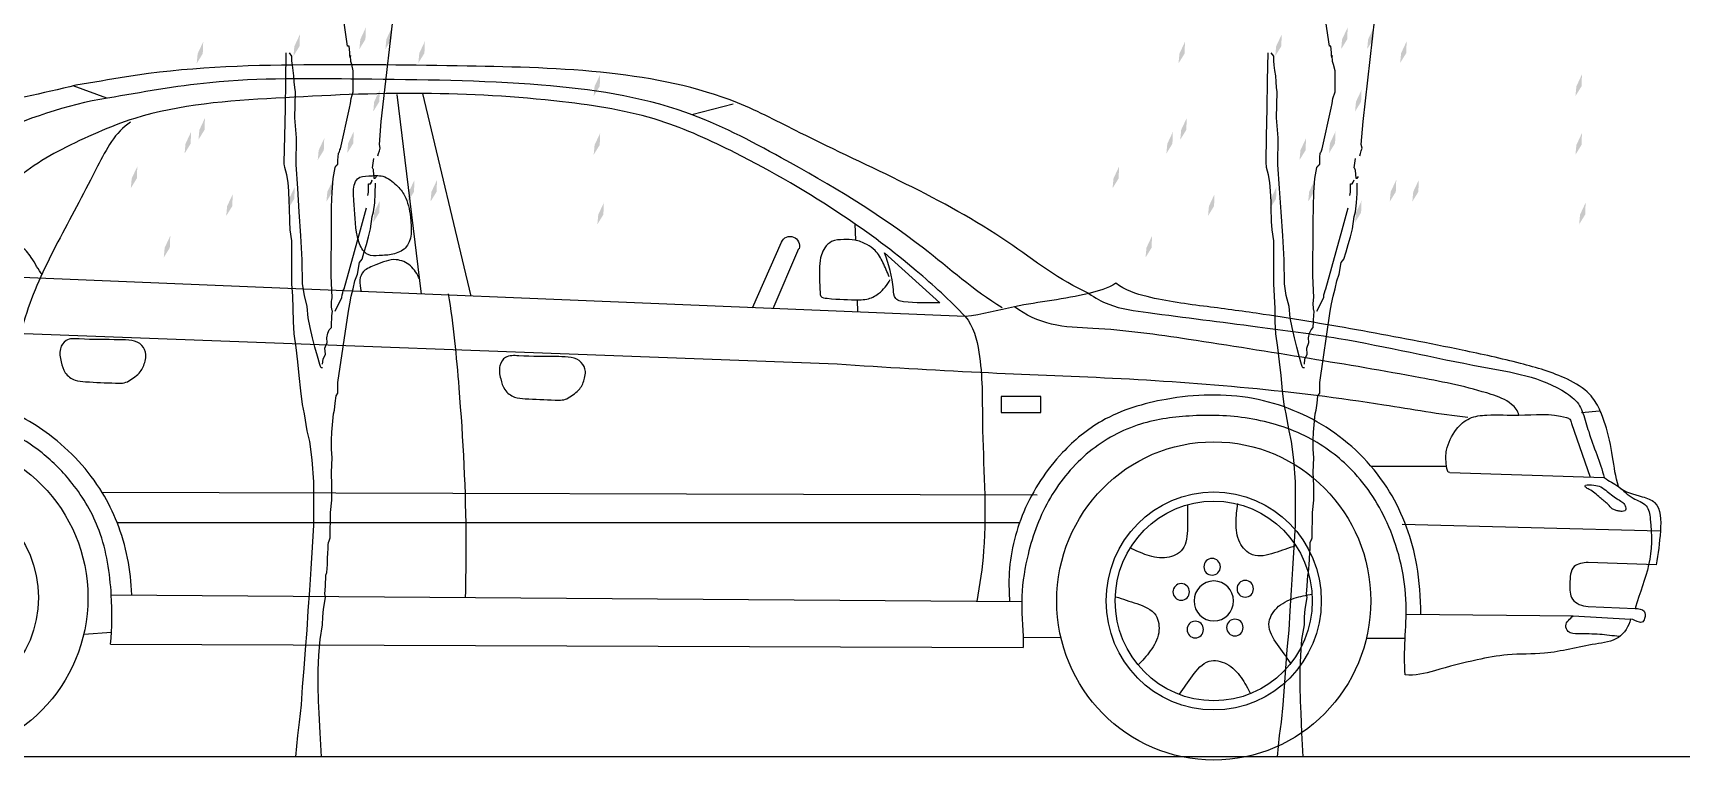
# Model space of a CAD drawing. Header units: inches. Extents: x 2 to 188, y -54 to 24.
# Drawn here: x 19.772 to 22.76, y 20.002 to 21.321 of the extents above; entities that cross this region are included whole.
import ezdxf

# ---------------------------------------------------------------- set-up
doc = ezdxf.new("R2010")
doc.units = ezdxf.units.IN
doc.header["$MEASUREMENT"] = 0
doc.layers.add('artefactos', color=9, linetype='Continuous')
doc.layers.add('SAGTA Autos', color=7, linetype='Continuous')

# ---------------------------------------------------------------- blocks, each defined once
blk = doc.blocks.new('A$C79850DA7')
at = {"layer": 'artefactos', "color": 8, "linetype": 'Continuous', "transparency": 33554636}
for p, q in [((2.4668, 3.9384), (2.3852, 4.5013)), ((2.6536, 3.5206), (2.7529, 4.3918)), ((2.471, 3.9384), (2.4668, 3.9384)), ((2.4753, 3.9384), (2.471, 3.9384)), ((2.4786, 3.9027), (2.4753, 3.9384)), ((2.1246, 3.7471), (2.1271, 3.9002)), ((2.1585, 3.8821), (2.145, 3.9002)), ((2.1585, 3.8569), (2.1585, 3.8821)), ((2.1611, 3.8314), (2.1585, 3.8569)), ((2.4794, 3.8874), (2.4786, 3.9027)), ((2.4803, 3.8747), (2.4794, 3.8874)), ((2.4828, 3.8849), (2.4803, 3.8747)), ((2.4846, 3.8518), (2.4828, 3.8849)), ((2.4897, 3.8365), (2.4846, 3.8518)), ((2.4982, 3.8008), (2.4897, 3.8365)), ((2.1228, 3.5919), (2.1246, 3.7471)), ((2.1653, 3.8034), (2.1611, 3.8314)), ((2.1695, 3.7728), (2.1653, 3.8034)), ((2.1713, 3.7397), (2.1695, 3.7728)), ((2.4982, 3.7677), (2.4982, 3.8008)), ((2.4982, 3.7371), (2.4982, 3.7677)), ((2.1747, 3.7091), (2.1713, 3.7397)), ((2.1738, 3.541), (2.1781, 3.6836)), ((2.1781, 3.6836), (2.1747, 3.7091)), ((2.4863, 3.648), (2.4982, 3.6836)), ((2.4982, 3.7063), (2.4982, 3.7371)), ((2.4982, 3.6836), (2.4982, 3.7063)), ((2.1186, 3.4391), (2.1228, 3.5919)), ((2.4269, 3.3678), (2.477, 3.5945)), ((2.477, 3.5945), (2.4828, 3.62)), ((2.4828, 3.62), (2.4863, 3.648)), ((2.1832, 3.4289), (2.1738, 3.541)), ((2.6434, 3.3933), (2.6536, 3.5206)), ((2.1161, 3.2937), (2.1186, 3.4391)), ((2.1822, 3.2812), (2.1832, 3.4289)), ((2.6476, 3.3729), (2.6434, 3.3933)), ((2.1161, 3.2888), (2.1161, 3.2937)), ((2.1161, 3.2837), (2.1161, 3.2888)), ((2.4133, 3.3066), (2.4141, 3.3242)), ((2.4133, 3.2937), (2.4133, 3.3066)), ((2.4133, 3.2837), (2.4133, 3.2937)), ((2.4141, 3.3242), (2.4166, 3.3423)), ((2.4166, 3.3423), (2.4175, 3.3474)), ((2.4175, 3.3474), (2.4218, 3.3525)), ((2.4218, 3.3525), (2.4243, 3.3624)), ((2.4243, 3.3624), (2.4269, 3.3678)), ((2.6044, 3.2633), (2.612, 3.3143)), ((2.6349, 3.3296), (2.6383, 3.3423)), ((2.6383, 3.3423), (2.6434, 3.3576)), ((2.6434, 3.3576), (2.6476, 3.3729)), ((2.1178, 3.2761), (2.1161, 3.2837)), ((2.1186, 3.2659), (2.1178, 3.2761)), ((2.1304, 3.2251), (2.1186, 3.2659)), ((2.1373, 3.1818), (2.1304, 3.2251)), ((2.1907, 3.1487), (2.1822, 3.2812)), ((2.381, 3.1283), (2.3861, 3.2045)), ((2.3861, 3.2045), (2.398, 3.2659)), ((2.398, 3.2659), (2.3997, 3.2707)), ((2.3997, 3.2707), (2.4022, 3.271)), ((2.4022, 3.271), (2.4039, 3.2761)), ((2.4039, 3.2761), (2.4133, 3.2837)), ((2.5984, 3.1844), (2.6035, 3.1969)), ((2.6069, 3.2605), (2.6044, 3.2633)), ((2.6086, 3.2557), (2.6069, 3.2605)), ((2.6103, 3.2532), (2.6086, 3.2557)), ((2.6111, 3.2506), (2.6103, 3.2532)), ((2.6145, 3.2048), (2.6111, 3.2506)), ((2.6145, 3.2048), (2.6145, 3.2048)), ((2.6154, 3.2048), (2.6145, 3.2048)), ((2.6171, 3.2045), (2.6154, 3.2048)), ((2.6171, 3.2045), (2.6171, 3.2045)), ((2.6179, 3.2045), (2.6171, 3.2045)), ((2.6171, 3.2045), (2.6171, 3.2045)), ((2.6196, 3.2045), (2.6179, 3.2045)), ((2.6255, 3.2149), (2.6196, 3.2045)), ((2.6196, 3.2045), (2.6196, 3.2045)), ((2.1416, 3.1332), (2.1373, 3.1818)), ((2.144, 3.0774), (2.1416, 3.1332)), ((2.1993, 3.0188), (2.1907, 3.1487)), ((2.3785, 3.0468), (2.381, 3.1283)), ((2.5798, 3.1105), (2.5831, 3.1281)), ((2.5831, 3.1742), (2.5933, 3.1742)), ((2.5831, 3.1436), (2.5831, 3.1742)), ((2.5831, 3.1281), (2.5831, 3.1436)), ((2.5933, 3.1742), (2.5984, 3.1844)), ((2.6171, 3.0697), (2.6204, 3.1207)), ((2.6204, 3.1207), (2.6213, 3.179)), ((2.145, 3.0443), (2.144, 3.0774)), ((2.1467, 2.9653), (2.145, 3.0443)), ((2.2086, 2.8863), (2.1993, 3.0188)), ((2.3768, 2.9625), (2.3785, 3.0468)), ((2.5382, 2.9195), (2.5712, 3.0415)), ((2.6035, 2.9933), (2.6111, 3.0188)), ((2.6111, 3.0188), (2.6171, 3.0697)), ((2.1492, 2.9195), (2.1467, 2.9653)), ((2.3776, 2.8558), (2.3768, 2.9625)), ((2.5831, 2.8812), (2.5941, 2.9246)), ((2.5941, 2.9246), (2.6035, 2.9933)), ((2.1585, 2.8583), (2.1492, 2.9195)), ((2.1585, 2.7997), (2.1585, 2.8583)), ((2.2162, 2.7539), (2.2086, 2.8863)), ((2.3759, 2.7513), (2.3776, 2.8558)), ((2.4472, 2.5934), (2.5382, 2.9195)), ((2.5593, 2.7972), (2.5712, 2.8379)), ((2.5712, 2.8379), (2.5831, 2.8812)), ((2.1585, 2.7386), (2.1585, 2.7997)), ((2.1585, 2.6775), (2.1585, 2.7386)), ((2.218, 2.6212), (2.2162, 2.7539)), ((2.3759, 2.6647), (2.3759, 2.7513)), ((2.5211, 2.6749), (2.533, 2.7386)), ((2.533, 2.7386), (2.5466, 2.7564)), ((2.5466, 2.7564), (2.5593, 2.7972)), ((2.1585, 2.6212), (2.1585, 2.6775)), ((2.381, 2.545), (2.3759, 2.6647)), ((2.5076, 2.6367), (2.5211, 2.6749)), ((2.1636, 2.5526), (2.1585, 2.6212)), ((2.2281, 2.5552), (2.218, 2.6212)), ((2.2434, 2.4941), (2.2281, 2.5552)), ((2.4353, 2.545), (2.437, 2.5603)), ((2.437, 2.5603), (2.4396, 2.5705)), ((2.4396, 2.5705), (2.443, 2.583)), ((2.443, 2.583), (2.4472, 2.5934)), ((2.4871, 2.5526), (2.4982, 2.5934)), ((2.4982, 2.5934), (2.5076, 2.6367)), ((2.1662, 2.4839), (2.1636, 2.5526)), ((2.167, 2.4125), (2.1662, 2.4839)), ((2.2493, 2.4329), (2.2434, 2.4941)), ((2.3768, 2.5042), (2.3776, 2.5144)), ((2.3785, 2.4915), (2.3768, 2.5042)), ((2.3776, 2.5144), (2.3785, 2.5246)), ((2.3785, 2.5246), (2.3793, 2.5323)), ((2.3793, 2.4813), (2.3785, 2.4915)), ((2.3793, 2.5323), (2.381, 2.545)), ((2.381, 2.4737), (2.3793, 2.4813)), ((2.3802, 2.4431), (2.3827, 2.4683)), ((2.3827, 2.4683), (2.381, 2.4737)), ((2.398, 2.4683), (2.4353, 2.545)), ((2.4133, 2.0738), (2.4719, 2.4683)), ((2.4719, 2.4683), (2.4794, 2.5093)), ((2.4794, 2.5093), (2.4871, 2.5526)), ((2.1704, 2.3435), (2.167, 2.4125)), ((2.2604, 2.3792), (2.2493, 2.4329)), ((2.2732, 2.3208), (2.2604, 2.3792)), ((2.3657, 2.3664), (2.3768, 2.3792)), ((2.3768, 2.3792), (2.3785, 2.41)), ((2.3785, 2.41), (2.3793, 2.4202)), ((2.3793, 2.4202), (2.3802, 2.4431)), ((2.1822, 2.2673), (2.1704, 2.3435)), ((2.2859, 2.2699), (2.2732, 2.3208)), ((2.3411, 2.2645), (2.353, 2.2951)), ((2.3513, 2.3208), (2.3572, 2.3463)), ((2.353, 2.2951), (2.3513, 2.3208)), ((2.3572, 2.3463), (2.3657, 2.3664)), ((2.1908, 2.1884), (2.1822, 2.2673)), ((2.2995, 2.219), (2.2859, 2.2699)), ((2.3131, 2.1731), (2.2995, 2.219)), ((2.3284, 2.1756), (2.3318, 2.2037)), ((2.3318, 2.2037), (2.3445, 2.2317)), ((2.3445, 2.2317), (2.3411, 2.2645)), ((2.1993, 2.1117), (2.1908, 2.1884)), ((2.2078, 2.0279), (2.1993, 2.1117)), ((2.3165, 2.1629), (2.3131, 2.1731)), ((2.3199, 2.1553), (2.3165, 2.1629)), ((2.3199, 2.1553), (2.3199, 2.1553)), ((2.3284, 2.1553), (2.3199, 2.1553)), ((2.2171, 1.9515), (2.2078, 2.0279)), ((2.4031, 1.9999), (2.4133, 2.0152)), ((2.4133, 2.0661), (2.4133, 2.0738)), ((2.4133, 2.061), (2.4133, 2.0661)), ((2.4133, 2.0534), (2.4133, 2.061)), ((2.4133, 2.0483), (2.4133, 2.0534)), ((2.4133, 2.0355), (2.4133, 2.0483)), ((2.4133, 2.0279), (2.4133, 2.0355)), ((2.4133, 2.0152), (2.4133, 2.0279)), ((2.2282, 1.9005), (2.2171, 1.9515)), ((2.3886, 1.9005), (2.3937, 1.9209)), ((2.3937, 1.9209), (2.3988, 1.9591)), ((2.3988, 1.9591), (2.4031, 1.9999)), ((2.2434, 1.8063), (2.2282, 1.9005)), ((2.3793, 1.7986), (2.3827, 1.8394)), ((2.3827, 1.8394), (2.3886, 1.9005)), ((2.257, 1.7477), (2.2434, 1.8063)), ((2.2706, 1.6458), (2.257, 1.7477)), ((2.3768, 1.7551), (2.3793, 1.7986)), ((2.3776, 1.7044), (2.3768, 1.7551)), ((2.279, 1.5235), (2.2706, 1.6458)), ((2.381, 1.656), (2.3776, 1.7044)), ((2.3776, 1.577), (2.381, 1.656)), ((2.3802, 1.5004), (2.3776, 1.577)), ((2.28, 1.4038), (2.279, 1.5235)), ((2.3802, 1.4216), (2.3802, 1.5004)), ((2.279, 1.2841), (2.28, 1.4038)), ((2.3725, 1.3529), (2.3802, 1.4216)), ((2.2723, 1.1618), (2.279, 1.2841)), ((2.3708, 1.2128), (2.3725, 1.3529)), ((2.3598, 1.1746), (2.3606, 1.1873)), ((2.3606, 1.1873), (2.364, 1.1972)), ((2.364, 1.1972), (2.3674, 1.2026)), ((2.3674, 1.2026), (2.3708, 1.2128)), ((2.2647, 1.0421), (2.2723, 1.1618)), ((2.3564, 1.093), (2.3581, 1.1363)), ((2.3581, 1.1363), (2.3598, 1.1465)), ((2.3598, 1.1465), (2.3598, 1.1746)), ((2.257, 0.9224), (2.2647, 1.0421)), ((2.3444, 0.945), (2.347, 1.0064)), ((2.347, 1.0064), (2.3513, 1.0217)), ((2.3513, 1.0217), (2.3555, 1.0648)), ((2.3555, 1.0648), (2.3564, 1.093)), ((2.2493, 0.8077), (2.257, 0.9224)), ((2.3402, 0.902), (2.3444, 0.945)), ((2.3326, 0.8179), (2.3445, 0.8816)), ((2.3445, 0.8816), (2.3402, 0.902)), ((2.2434, 0.7008), (2.2493, 0.8077)), ((2.3148, 0.6496), (2.3284, 0.7313)), ((2.3284, 0.7313), (2.3292, 0.7746)), ((2.3292, 0.7746), (2.3326, 0.8179)), ((2.2333, 0.5938), (2.2434, 0.7008)), ((2.308, 0.5632), (2.3148, 0.6496)), ((2.2265, 0.4893), (2.2333, 0.5938)), ((2.3046, 0.4791), (2.308, 0.5632)), ((2.218, 0.3874), (2.2265, 0.4893)), ((2.3046, 0.3925), (2.3046, 0.4791)), ((2.2111, 0.2881), (2.218, 0.3874)), ((2.3063, 0.3082), (2.3046, 0.3925)), ((2.201, 0.191), (2.2111, 0.2881)), ((2.3097, 0.2422), (2.3063, 0.3082)), ((2.1908, 0.1174), (2.201, 0.191)), ((2.3147, 0.1327), (2.3097, 0.2422)), ((2.1798, 0), (2.1908, 0.1174)), ((2.3226, 0), (2.3147, 0.1327))]:
    blk.add_line(p, q, dxfattribs=at)
at = {"layer": 'artefactos', "color": 8, "transparency": 33554636}
for points in [[(2.5681, 4.0412), (2.5373, 3.9755), (2.5656, 3.9755), (2.532, 3.9209)], [(2.7122, 4.0412), (2.6814, 3.9755), (2.7097, 3.9755), (2.6761, 3.9209)], [(1.6675, 3.962), (1.6367, 3.8962), (1.665, 3.8962), (1.6314, 3.8416)], [(2.203, 4.0028), (2.1722, 3.937), (2.2006, 3.937), (2.167, 3.8825)], [(2.8947, 3.9644), (2.8639, 3.8986), (2.8922, 3.8986), (2.8586, 3.8441)], [(3.8653, 3.781), (3.8345, 3.7152), (3.8628, 3.7152), (3.8292, 3.6606)], [(2.6449, 3.6955), (2.6141, 3.6298), (2.6425, 3.6298), (2.6089, 3.5752)], [(1.6771, 3.5394), (1.6463, 3.4737), (1.6747, 3.4737), (1.6411, 3.4191)], [(1.6003, 3.4626), (1.5695, 3.3969), (1.5978, 3.3969), (1.5642, 3.3423)], [(2.3375, 3.4267), (2.3067, 3.3609), (2.3351, 3.3609), (2.3015, 3.3063)], [(2.5008, 3.4651), (2.47, 3.3993), (2.4984, 3.3993), (2.4648, 3.3447)], [(3.8653, 3.456), (3.8345, 3.3902), (3.8628, 3.3902), (3.8292, 3.3356)], [(1.3025, 3.2706), (1.2717, 3.2048), (1.3, 3.2048), (1.2664, 3.1502)], [(2.3855, 3.1962), (2.3547, 3.1304), (2.3831, 3.1304), (2.3495, 3.0759)], [(2.837, 3.1962), (2.8062, 3.1304), (2.8346, 3.1304), (2.801, 3.0759)], [(2.9619, 3.1962), (2.9311, 3.1304), (2.9595, 3.1304), (2.9259, 3.0759)], [(1.8308, 3.1169), (1.8, 3.0512), (1.8284, 3.0512), (1.7948, 2.9966)], [(2.1742, 3.1578), (2.1434, 3.092), (2.1718, 3.092), (2.1382, 3.0375)], [(2.6449, 3.081), (2.6141, 3.0152), (2.6425, 3.0152), (2.6089, 2.9606)], [(3.8856, 3.0701), (3.8548, 3.0043), (3.8831, 3.0043), (3.8495, 2.9497)], [(1.485, 2.8865), (1.4542, 2.8207), (1.4825, 2.8207), (1.4489, 2.7661)]]:
    blk.add_solid(points, dxfattribs=at)
blk = doc.blocks.new('audi a4 lateral')
at = {"layer": 'SAGTA Autos', "color": 8}
for p, q in [((1.6094, 1.3573), (1.5117, 0.9447)), ((1.662, 1.3549), (1.6126, 0.9489)), ((2.2519, 1.3477), (2.3203, 1.3729)), ((0.9779, 1.3357), (1.0616, 1.3139)), ((0.73, 1.0918), (0.7291, 1.0583)), ((0.8965, 0.9193), (0.8438, 1.0414)), ((0.9384, 0.921), (0.8793, 1.0547)), ((0.6698, 1.0331), (0.5574, 0.9307)), ((0.5056, 0.9031), (2.6417, 0.9914)), ((0.7255, 0.9373), (0.7248, 0.9122)), ((0.7659, 0.8059), (2.796, 0.8817)), ((0.3518, 0.7078), (0.3518, 0.7405)), ((0.3518, 0.7405), (0.4323, 0.7405)), ((0.4323, 0.7405), (0.4323, 0.7078)), ((-0.7849, 0.7107), (-0.7481, 0.7073)), ((0.4323, 0.7078), (0.3518, 0.7078)), ((-0.7279, 0.6855), (-0.7659, 0.5759)), ((-0.4802, 0.5852), (-0.7946, 0.575)), ((-0.3197, 0.5987), (-0.4735, 0.5987)), ((0.359, 0.5396), (2.2612, 0.5446)), ((-0.3832, 0.4801), (-0.9083, 0.4665)), ((2.2311, 0.4836), (0.394, 0.4836)), ((-0.9003, 0.3972), (-0.7615, 0.4023)), ((0.3907, 0.3224), (2.2429, 0.3359)), ((-0.7615, 0.3125), (-0.8574, 0.3089)), ((-0.731, 0.2937), (-0.8481, 0.2869)), ((-0.3913, 0.2969), (-0.731, 0.2937)), ((-0.3105, 0.2479), (-0.3894, 0.2479)), ((0.3108, 0.2493), (0.3877, 0.2486)), ((2.2445, 0.2359), (0.3874, 0.2289)), ((2.2425, 0.2594), (2.299, 0.256))]:
    blk.add_line(p, q, dxfattribs=at)
for centre, major_axis, start_param, end_param in [((0.8618, 1.0469), (0, 0.0193), -1.160993, 1.882563), ((0, 0.324), (0, 0.324), -1.570796, 4.712389), ((2.6098, 0.3308), (0, 0.324), -1.570796, 4.712389), ((0, 0.324), (0, 0.222), 4.712389, 10.995574), ((2.6098, 0.3308), (0, 0.222), 4.712389, 10.995574), ((0, 0.324), (0, 0.2034), -1.570796, 4.712389), ((0.0033, 0.3935), (0, 0.017), 4.712389, 10.995574), ((-0.0641, 0.3487), (0, 0.017), 4.712389, 10.995574), ((0, 0.324), (0, 0.0407), 4.712389, 10.995574), ((0.0662, 0.3423), (0, 0.017), 4.712389, 10.995574), ((-0.043, 0.2698), (0, 0.017), 4.712389, 10.995574), ((0.0376, 0.2658), (0, 0.017), 4.712389, 10.995574)]:
    blk.add_ellipse(centre, major_axis=major_axis, ratio=0.985724, start_param=start_param, end_param=end_param, dxfattribs=at)
for points, knots in [([(0.2539, 0.9501), (0.3134, 0.976), (0.4907, 1.1199), (0.7425, 1.2236), (1.0045, 1.3624), (1.2367, 1.4073), (1.5327, 1.4137), (1.8605, 1.4181), (2.1278, 1.4091), (2.2804, 1.379), (2.3148, 1.3743)], [0, 0, 0, 0, 0.194149, 0.671049, 0.81115, 1.078546, 1.368237, 1.700625, 2.062487, 2.16666, 2.16666, 2.16666, 2.16666]), ([(0.4306, 0.9211), (0.4877, 0.9558), (0.6236, 1.0785), (0.8413, 1.2076), (1.0958, 1.3417), (1.3916, 1.3837), (1.7149, 1.3855), (2.0112, 1.3904), (2.1812, 1.3596), (2.2503, 1.3476)], [0, 0, 0, 0, 0.199834, 0.541412, 0.755316, 1.054523, 1.422963, 1.729122, 1.939463, 1.939463, 1.939463, 1.939463]), ([(0.5056, 0.9031), (0.5369, 0.9361), (0.616, 1.009), (0.7704, 1.1242), (0.9456, 1.2255), (1.1354, 1.3133), (1.3523, 1.3475), (1.6142, 1.3623), (1.9044, 1.349), (2.1575, 1.3315), (2.2956, 1.2677), (2.3435, 1.2434)], [0, 0, 0, 0, 0.135408, 0.319946, 0.573768, 0.739841, 0.941959, 1.227004, 1.526058, 1.815863, 1.976602, 1.976602, 1.976602, 1.976602]), ([(2.2503, 1.3476), (2.3348, 1.3353), (2.4677, 1.2828), (2.6341, 1.2195), (2.7382, 1.1449), (2.8219, 1.0981), (2.8937, 1.047), (2.9813, 1.0176), (3.1241, 1.0233), (3.2597, 1.0143), (3.3571, 1.0159), (3.3799, 1.0155), (3.3808, 1.0155)], [0, 0, 0, 0, 6.575681, 10.86028, 13.616545, 16.340605, 18.21283, 20.346462, 23.293515, 29.122467, 30.77875, 30.849234, 30.849234, 30.849234, 30.849234]), ([(2.3148, 1.3743), (2.3827, 1.3566), (2.5403, 1.3288), (2.7646, 1.2368), (2.9526, 1.146), (3.0575, 1.0889), (3.0911, 1.0713)], [0, 0, 0, 0, 0.2102399, 0.4780442, 0.7218551, 0.8352052, 0.8352052, 0.8352052, 0.8352052]), ([(2.2037, 1.2986), (2.2352, 1.2791), (2.279, 1.1907), (2.3464, 1.0673), (2.4183, 0.9222), (2.4422, 0.8061), (2.457, 0.7334), (2.4454, 0.7052), (2.4306, 0.7021), (2.4237, 0.6976)], [0, 0, 0, 0, 0.1108819, 0.2733562, 0.428379, 0.58366, 0.6267247, 0.6427525, 0.6673656, 0.6673656, 0.6673656, 0.6673656]), ([(2.3435, 1.2434), (2.3879, 1.2213), (2.4926, 1.1425), (2.5939, 1.0571), (2.6417, 0.9914)], [0, 0, 0, 0, 0.1482232, 0.3895153, 0.3895153, 0.3895153, 0.3895153]), ([(1.6461, 1.1494), (1.6501, 1.1574), (1.6634, 1.1723), (1.6882, 1.1924), (1.7166, 1.1889), (1.742, 1.1886), (1.7519, 1.165), (1.7476, 1.1252), (1.7472, 1.0802), (1.7355, 1.0418), (1.7187, 1.0256), (1.6957, 1.0276), (1.6703, 1.0281), (1.6298, 1.045), (1.6323, 1.1015), (1.6393, 1.1359), (1.6461, 1.1494)], [0, 0, 0, 0, 0.0264724, 0.0593557, 0.0883219, 0.1117323, 0.1265242, 0.1568383, 0.2302416, 0.2592809, 0.2729606, 0.295807, 0.3235233, 0.351887, 0.4147338, 0.4596819, 0.4596819, 0.4596819, 0.4596819]), ([(0.66, 0.9838), (0.6644, 0.9936), (0.6721, 1.0123), (0.6857, 1.037), (0.7071, 1.0513), (0.7291, 1.0599), (0.7534, 1.0597), (0.7767, 1.0594), (0.7914, 1.0442), (0.8035, 1.0192), (0.8019, 0.9862), (0.8017, 0.9597), (0.8, 0.9415), (0.7655, 0.9379), (0.7384, 0.937), (0.7018, 0.9376), (0.678, 0.9506), (0.6638, 0.9673), (0.6584, 0.9783)], [0, 0, 0, 0, 0.0317433, 0.0604987, 0.081249, 0.1073256, 0.1297405, 0.154608, 0.1731493, 0.1890097, 0.2366222, 0.2650094, 0.2722877, 0.2855836, 0.3511672, 0.3664957, 0.3931134, 0.4295184, 0.4295184, 0.4295184, 0.4295184]), ([(2.3825, 0.9881), (2.392, 0.9984), (2.4023, 1.0216), (2.422, 1.0439), (2.4432, 1.0562), (2.4736, 1.0484), (2.5042, 1.0429), (2.5318, 1.0298), (2.5397, 1.0136), (2.5355, 0.9996), (2.5317, 0.9916), (2.5291, 0.9867)], [0, 0, 0, 0, 1.068823, 1.888584, 2.250321, 2.872917, 4.154871, 4.723602, 5.134012, 5.382403, 5.802348, 5.802348, 5.802348, 5.802348]), ([(0.5574, 0.9307), (0.5819, 0.9311), (0.6088, 0.9298), (0.6389, 0.934), (0.6505, 0.9406), (0.6529, 0.9796), (0.6607, 1.0092), (0.6698, 1.0331)], [0, 0, 0, 0, 0.07375, 0.0798549, 0.0913708, 0.1100312, 0.1858469, 0.1858469, 0.1858469, 0.1858469]), ([(1.6157, 0.9796), (1.6205, 0.9894), (1.6316, 1.0084), (1.6674, 1.0243), (1.6993, 1.0101), (1.739, 0.9952), (1.7385, 0.9704), (1.7346, 0.9539)], [0, 0, 0, 0, 0.823966, 1.632073, 2.725932, 3.445774, 4.589488, 4.589488, 4.589488, 4.589488]), ([(-0.8232, 0.5567), (-0.8171, 0.5764), (-0.8123, 0.6198), (-0.8009, 0.6729), (-0.7853, 0.7159), (-0.7631, 0.7518), (-0.7062, 0.7848), (-0.6177, 0.8104), (-0.4781, 0.8411), (-0.3036, 0.8741), (-0.1306, 0.904), (0.0164, 0.9239), (0.1176, 0.9361), (0.1808, 0.9566), (0.1991, 0.9707)], [0, 0, 0, 0, 0.061266, 0.128131, 0.160397, 0.196547, 0.250792, 0.351251, 0.472947, 0.678896, 0.88397, 0.999391, 1.123095, 1.19203, 1.19203, 1.19203, 1.19203]), ([(0.2539, 0.9501), (0.2416, 0.941), (0.2035, 0.9201), (0.0858, 0.9049), (-0.0697, 0.8848), (-0.2979, 0.855), (-0.505, 0.805), (-0.6786, 0.7789), (-0.7427, 0.7283), (-0.754, 0.699), (-0.7675, 0.6494), (-0.7859, 0.6068), (-0.7946, 0.575)], [0, 0, 0, 0, 0.045631, 0.127615, 0.351821, 0.51901, 0.81546, 0.995799, 1.032456, 1.048911, 1.08748, 1.18523, 1.18523, 1.18523, 1.18523]), ([(0.1991, 0.9707), (0.2158, 0.9604), (0.2848, 0.9397), (0.3888, 0.9302), (0.4716, 0.9068), (0.5056, 0.9031)], [0, 0, 0, 0, 0.0584136, 0.2119005, 0.314293, 0.314293, 0.314293, 0.314293]), ([(1.5573, 0.9493), (1.547, 0.8859), (1.5309, 0.7172), (1.5197, 0.5105), (1.5219, 0.368), (1.5229, 0.3306)], [0, 0, 0, 0, 4.872633, 12.847753, 15.684022, 15.684022, 15.684022, 15.684022]), ([(-0.621, 0.7022), (-0.6192, 0.711), (-0.6021, 0.7315), (-0.5321, 0.7568), (-0.3939, 0.7844), (-0.1881, 0.8188), (0.0338, 0.8545), (0.2083, 0.8794), (0.3304, 0.8813), (0.3828, 0.9063), (0.4051, 0.923)], [0, 0, 0, 0, 0.026421, 0.072783, 0.220421, 0.449411, 0.698205, 0.894498, 0.978523, 1.061546, 1.061546, 1.061546, 1.061546]), ([(0.5056, 0.9031), (0.4889, 0.8834), (0.4692, 0.8078), (0.4736, 0.6488), (0.4583, 0.4774), (0.4758, 0.3571), (0.4821, 0.323)], [0, 0, 0, 0, 1.970574, 5.590875, 12.209584, 14.84005, 14.84005, 14.84005, 14.84005]), ([(2.2072, 0.772), (2.2147, 0.7669), (2.2467, 0.7678), (2.2816, 0.7694), (2.3181, 0.7717), (2.3386, 0.7869), (2.3453, 0.8117), (2.3502, 0.8356), (2.3348, 0.8595), (2.2875, 0.8557), (2.2414, 0.8562), (2.1837, 0.8555), (2.1708, 0.8279), (2.1744, 0.8088), (2.1829, 0.787), (2.1991, 0.7776), (2.2072, 0.772)], [0, 0, 0, 0, 0.0271591, 0.0882528, 0.1100471, 0.1348935, 0.1579529, 0.1844903, 0.2047032, 0.231634, 0.3133176, 0.3604554, 0.3804606, 0.3938066, 0.4175119, 0.4470031, 0.4470031, 0.4470031, 0.4470031]), ([(-0.5167, 0.6975), (-0.4596, 0.7038), (-0.2208, 0.7467), (0.1108, 0.7754), (0.4823, 0.788), (0.6689, 0.7995), (0.7659, 0.8059)], [0, 0, 0, 0, 0.172393, 0.726794, 0.996269, 1.287707, 1.287707, 1.287707, 1.287707]), ([(1.3131, 0.7375), (1.3206, 0.7323), (1.3526, 0.7333), (1.3875, 0.7349), (1.424, 0.7372), (1.4445, 0.7524), (1.4512, 0.7771), (1.4561, 0.8011), (1.4407, 0.825), (1.3934, 0.8212), (1.3473, 0.8217), (1.2896, 0.821), (1.2767, 0.7934), (1.2803, 0.7743), (1.2888, 0.7525), (1.305, 0.743), (1.3131, 0.7375)], [0, 0, 0, 0, 0.0271591, 0.0882528, 0.1100471, 0.1348935, 0.1579529, 0.1844903, 0.2047032, 0.231634, 0.3133176, 0.3604554, 0.3804606, 0.3938066, 0.4175119, 0.4470031, 0.4470031, 0.4470031, 0.4470031]), ([(-0.4213, 0.2972), (-0.4213, 0.3306), (-0.415, 0.4173), (-0.3654, 0.5572), (-0.2448, 0.6813), (-0.0795, 0.7488), (0.0848, 0.7433), (0.221, 0.7033), (0.3214, 0.6202), (0.3926, 0.5118), (0.4189, 0.4017), (0.4163, 0.3395), (0.4156, 0.3225)], [0, 0, 0, 0, 2.537488, 6.565615, 10.992391, 15.341193, 19.88856, 23.415225, 26.040442, 29.690485, 33.12115, 34.408338, 34.408338, 34.408338, 34.408338]), ([(2.2013, 0.3364), (2.2026, 0.3865), (2.2174, 0.4598), (2.2729, 0.5732), (2.3417, 0.6466), (2.4333, 0.7059), (2.5296, 0.744), (2.6506, 0.7464), (2.7554, 0.7256), (2.8575, 0.6686), (2.9462, 0.5889), (3.0065, 0.4694), (3.0431, 0.3702), (3.0471, 0.3032), (3.0466, 0.2736)], [0, 0, 0, 0, 3.798264, 5.523468, 9.580512, 11.250675, 13.879504, 17.411853, 20.422658, 21.96265, 26.35286, 29.261468, 32.081839, 34.313064, 34.313064, 34.313064, 34.313064]), ([(-0.4802, 0.5852), (-0.4752, 0.5853), (-0.4721, 0.6078), (-0.4715, 0.6348), (-0.4892, 0.6724), (-0.5195, 0.6992), (-0.5659, 0.7043), (-0.6316, 0.7), (-0.6871, 0.7076), (-0.7261, 0.6947), (-0.7269, 0.6883), (-0.7279, 0.6855)], [0, 0, 0, 0, 0.0149443, 0.0470149, 0.0933476, 0.1278066, 0.1635523, 0.2287673, 0.3258829, 0.3333596, 0.3423567, 0.3423567, 0.3423567, 0.3423567]), ([(-0.3896, 0.1735), (-0.3853, 0.2213), (-0.4007, 0.3234), (-0.3671, 0.4714), (-0.2925, 0.5893), (-0.1904, 0.6651), (-0.0738, 0.7008), (0.0452, 0.704), (0.1614, 0.6876), (0.2648, 0.6279), (0.3426, 0.5303), (0.3804, 0.4232), (0.3947, 0.3209), (0.3872, 0.2601), (0.3874, 0.2289)], [0, 0, 0, 0, 0.142001, 0.301275, 0.437531, 0.547526, 0.673904, 0.796076, 0.903014, 1.022038, 1.143149, 1.266339, 1.354124, 1.446307, 1.446307, 1.446307, 1.446307]), ([(2.2445, 0.2359), (2.2409, 0.2691), (2.2408, 0.3471), (2.2574, 0.4628), (2.3147, 0.5599), (2.3858, 0.6325), (2.4684, 0.6811), (2.5621, 0.6952), (2.6506, 0.7027), (2.7362, 0.6897), (2.8067, 0.6551), (2.8692, 0.6107), (2.9214, 0.5436), (2.9705, 0.4611), (3.0048, 0.363), (3.0019, 0.2932), (3.0003, 0.2591)], [0, 0, 0, 0, 0.098573, 0.23054, 0.339595, 0.426257, 0.532295, 0.618409, 0.708027, 0.798738, 0.873603, 0.941194, 1.025798, 1.12377, 1.226385, 1.327496, 1.327496, 1.327496, 1.327496]), ([(-0.7946, 0.575), (-0.8037, 0.5682), (-0.8259, 0.558), (-0.8485, 0.5316), (-0.8838, 0.5226), (-0.8921, 0.4669), (-0.8906, 0.3978), (-0.8666, 0.3399), (-0.8576, 0.3096), (-0.8574, 0.3089)], [0, 0, 0, 0, 0.869044, 1.837975, 2.625282, 3.343717, 5.702266, 7.993078, 8.052881, 8.052881, 8.052881, 8.052881]), ([(-0.8232, 0.5567), (-0.8365, 0.545), (-0.8633, 0.5395), (-0.9103, 0.5235), (-0.9098, 0.4593), (-0.9038, 0.4203), (-0.9003, 0.3972)], [0, 0, 0, 0, 0.0526741, 0.0803486, 0.1383387, 0.207337, 0.207337, 0.207337, 0.207337]), ([(-0.8367, 0.5177), (-0.8346, 0.5246), (-0.8167, 0.5324), (-0.8021, 0.5469), (-0.7838, 0.5591), (-0.772, 0.5596), (-0.7531, 0.5619), (-0.7575, 0.5534), (-0.7705, 0.5497), (-0.7834, 0.5343), (-0.8009, 0.5236), (-0.8087, 0.5117), (-0.8172, 0.5085), (-0.8249, 0.5068), (-0.8319, 0.5055), (-0.8404, 0.509), (-0.8376, 0.5149), (-0.8367, 0.5177)], [0, 0, 0, 0, 0.0213176, 0.0500376, 0.0658035, 0.0816867, 0.0949923, 0.0978326, 0.106188, 0.1339776, 0.1553462, 0.1670296, 0.1744289, 0.181829, 0.1907378, 0.1960461, 0.2046074, 0.2046074, 0.2046074, 0.2046074]), ([(-0.1662, 0.4359), (-0.1518, 0.4315), (-0.1248, 0.4215), (-0.0795, 0.4092), (-0.0482, 0.4435), (-0.0441, 0.4829), (-0.0471, 0.5093), (-0.049, 0.5221)], [0, 0, 0, 0, 0.045103, 0.0896794, 0.1255747, 0.1660186, 0.2042174, 0.2042174, 0.2042174, 0.2042174]), ([(0.0535, 0.5189), (0.0538, 0.5037), (0.0528, 0.4745), (0.0554, 0.427), (0.0971, 0.4075), (0.1353, 0.4156), (0.1592, 0.4267), (0.1706, 0.4325)], [0, 0, 0, 0, 0.045103, 0.0896794, 0.1255747, 0.1660186, 0.2042174, 0.2042174, 0.2042174, 0.2042174]), ([(-0.7615, 0.4023), (-0.7517, 0.4015), (-0.7251, 0.3982), (-0.7248, 0.3597), (-0.724, 0.323), (-0.7498, 0.3135), (-0.7615, 0.3125)], [0, 0, 0, 0, 0.0296287, 0.0656914, 0.0961757, 0.1313246, 0.1313246, 0.1313246, 0.1313246]), ([(-0.1562, 0.1983), (-0.1476, 0.2108), (-0.1299, 0.2337), (-0.1045, 0.2737), (-0.1269, 0.3144), (-0.1626, 0.3306), (-0.1883, 0.3359), (-0.2008, 0.338)], [0, 0, 0, 0, 0.045103, 0.0896794, 0.1255747, 0.1660186, 0.2042174, 0.2042174, 0.2042174, 0.2042174]), ([(-0.8574, 0.3089), (-0.8637, 0.3084), (-0.8784, 0.3073), (-0.8782, 0.2898), (-0.8728, 0.2798), (-0.8608, 0.2806), (-0.8544, 0.2872), (-0.8481, 0.2869)], [0, 0, 0, 0, 0.01906542, 0.03366262, 0.04337606, 0.04823593, 0.06713641, 0.06713641, 0.06713641, 0.06713641]), ([(0.1992, 0.3326), (0.185, 0.3276), (0.1574, 0.3196), (0.1137, 0.3024), (0.1082, 0.2561), (0.1277, 0.2217), (0.1454, 0.2021), (0.1544, 0.193)], [0, 0, 0, 0, 0.045103, 0.0896794, 0.1255747, 0.1660186, 0.2042174, 0.2042174, 0.2042174, 0.2042174]), ([(-0.8481, 0.2869), (-0.8442, 0.2725), (-0.8256, 0.2422), (-0.7562, 0.235), (-0.6837, 0.2138), (-0.6016, 0.2172), (-0.5266, 0.2028), (-0.4591, 0.1852), (-0.4093, 0.1707), (-0.3896, 0.1735)], [0, 0, 0, 0, 0.0441414, 0.0928321, 0.198123, 0.273445, 0.3361222, 0.4257461, 0.4855867, 0.4855867, 0.4855867, 0.4855867]), ([(-0.8251, 0.2519), (-0.8117, 0.2527), (-0.7836, 0.2571), (-0.7504, 0.2568), (-0.7214, 0.2569), (-0.7121, 0.2787), (-0.7254, 0.2876), (-0.731, 0.2937)], [0, 0, 0, 0, 0.0400397, 0.0837892, 0.10477, 0.1173948, 0.1421034, 0.1421034, 0.1421034, 0.1421034]), ([(0.0696, 0.1344), (0.0605, 0.1466), (0.0445, 0.1708), (0.0149, 0.2077), (-0.0302, 0.1986), (-0.0564, 0.1692), (-0.0693, 0.146), (-0.0751, 0.1346)], [0, 0, 0, 0, 0.045103, 0.0896794, 0.1255747, 0.1660186, 0.2042174, 0.2042174, 0.2042174, 0.2042174])]:
    blk.add_open_spline(points, degree=3, knots=knots, dxfattribs=at)

msp = doc.modelspace()

# ---------------------------------------------------------------- linework, layer by layer
at = {"color": 6}
msp.add_line((23.0852, 20.0084), (16.815, 20.0084), dxfattribs=at)

# ---------------------------------------------------------------- block references
at = {"xscale": -0.8909656261151303, "yscale": 0.8909656261151303, "zscale": 0.8909656261151303}
msp.add_blockref('audi a4 lateral', (21.9127, 20.0024), dxfattribs=at)
at = {"layer": 'artefactos', "xscale": 0.3273856185017764, "yscale": 0.3273856185017764, "zscale": 0.3273856185017764}
for p in [(19.5351, 20.0084), (21.3147, 20.0084)]:
    msp.add_blockref('A$C79850DA7', p, dxfattribs=at)

doc.saveas('drawing.dxf')
